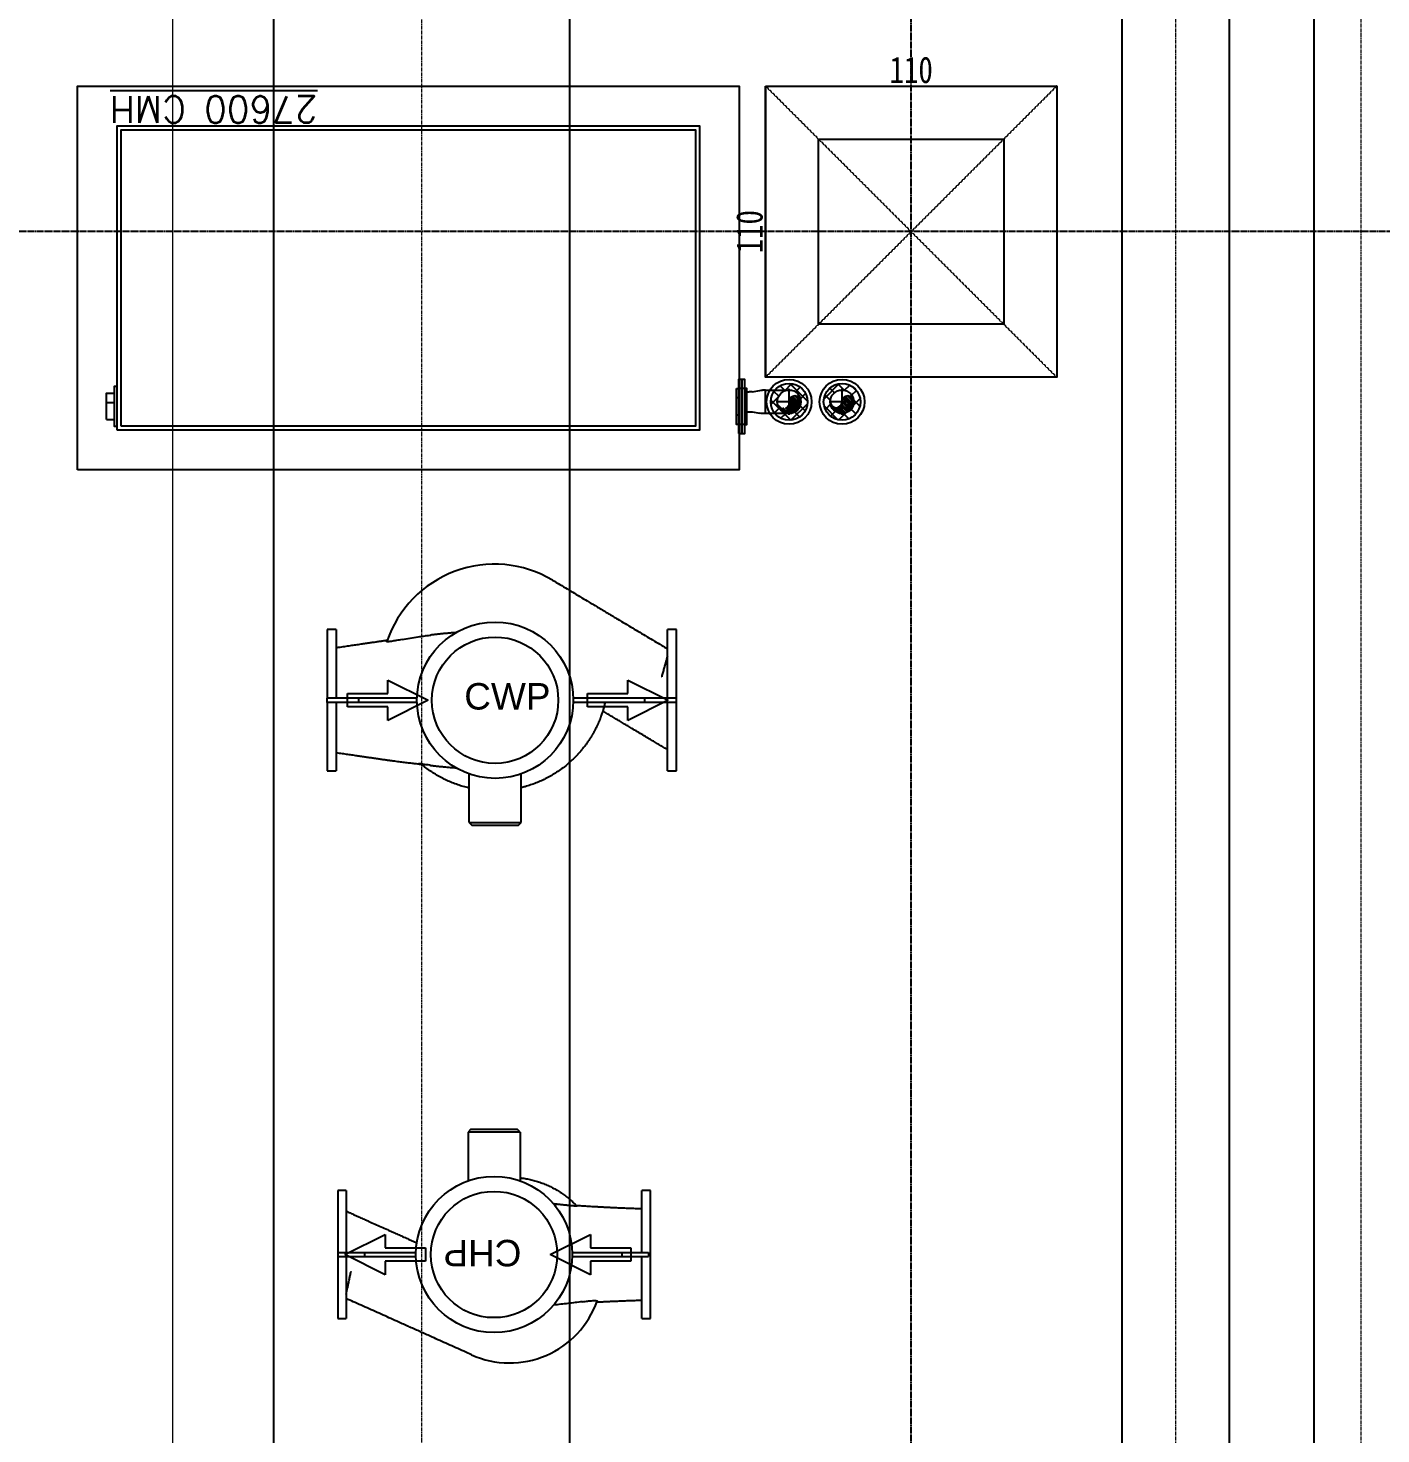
# Model space of a CAD drawing. Header units: millimetres. Extents: x -18489 to 17339, y -1599 to 10961.
# Drawn here: x -15452 to -14941, y 2328 to 2859 of the extents above; entities that cross this region are included whole.
import ezdxf
from ezdxf.enums import TextEntityAlignment as Align

# ---------------------------------------------------------------- set-up
doc = ezdxf.new("R2010")
doc.units = ezdxf.units.MM
for name, pattern in [('188K-SM-07-F10-MECH-CHW PIPE-Y2257103$0$XKA01LR1-HVAC-PIPE-冷卻水-Y2225103 Shawn$0$CENTER', [2, 1.25, -0.25, 0.25, -0.25]), ('X-CUB3-L10$0$COL-CEN-LIN', [3.25, 2.5, -0.25, 0.25, -0.25]), ('X-CUB3-L10$0$HIDDEN', [0.4, 0.3, -0.1])]:
    doc.linetypes.add(name, pattern=pattern)
for name, color, linetype in [('188K-SM-03-F10-MECH-EQ-Y2257103$0$0 Xref', 8, 'Continuous'), ('188K-SM-03-F10-MECH-EQ-Y2257103$0$Micron CUP L10 HVAC EQU$0$M-MECH-EQU', 136, 'Continuous'), ('188K-SM-03-F10-MECH-EQ-Y2257103$0$Micron CUP L10 HVAC EQU$0$M-PHASE1 AREA', 252, 'Continuous'), ('188K-SM-07-F10-MECH-CHW PIPE-Y2257103$0$M-P-EXISTING PIPE', 8, 'Continuous'), ('X-CUB3-L10$0$CCL', 8, 'X-CUB3-L10$0$COL-CEN-LIN'), ('X-CUB3-L10$0$COL', 8, 'Continuous'), ('X-CUB3-L10$0$COL-S', 8, 'Continuous')]:
    doc.layers.add(name, color=color, linetype=linetype)
doc.layers.add('188K-SM-07-F10-MECH-CHW PIPE-Y2257103$0$XKA01LR1-HVAC-PIPE-冷卻水-Y2225103 Shawn$0$M-PIPE-CEN', color=8, linetype='188K-SM-07-F10-MECH-CHW PIPE-Y2257103$0$XKA01LR1-HVAC-PIPE-冷卻水-Y2225103 Shawn$0$CENTER', lineweight=9)
doc.styles.add('188K-SM-03-F10-MECH-EQ-Y2257103$0$Micron CUP L10 HVAC EQU$0$AA-TXT', font='simplex.shx', dxfattribs={"bigfont": 'china.shx'})
doc.styles.add('188K-SM-03-F10-MECH-EQ-Y2257103$0$Micron CUP L10 HVAC EQU$0$Standard', font='arial.ttf')
doc.styles.add('X-CUB3-L10$0$DIM', font='', dxfattribs={"width": 0.8})
doc.styles.get('X-CUB3-L10$0$DIM').set_extended_font_data('MingLiU')
doc.dimstyles.new('X-CUB3-L10$0$JJP_005_defpoint', dxfattribs={"dimtxt": 20, "dimasz": 0.5, "dimexe": 0.5, "dimexo": 0.5, "dimgap": 0.5, "dimtad": 1, "dimdsep": 46, "dimtxsty": 'X-CUB3-L10$0$DIM', "dimblk": 'X-CUB3-L10$0$_None', "dimcen": 10, "dimclrd": 256, "dimclre": 256, "dimclrt": 256, "dimadec": 0, "dimazin": 0, "dimtfac": 1, "dimtix": 1, "dimtmove": 2, "dimatfit": 3, "dimldrblk": 'X-CUB3-L10$0$_None', "dimfxl": 0.5, "dimtolj": 1, "dimtzin": 0, "dimarcsym": 0})

# ---------------------------------------------------------------- blocks, each defined once
blk = doc.blocks.new('188K-SM-03-F10-MECH-EQ-Y2257103$0$Micron CUP L10 HVAC EQU$0$A$C63385323')
for p, q in [((0, -44.5), (0, 44.5)), ((0, 44.3), (11.4, 44.3)), ((51.2, 38.2), (22, 43.4)), ((73.6, 37.2), (61.8, 37.2)), ((73.6, 37.2), (73.6, -37.2)), ((0, -44.3), (11.4, -44.3)), ((51.2, -38.2), (22, -43.4)), ((73.6, -37.2), (61.8, -37.2))]:
    blk.add_line(p, q)
for centre, start, end in [((11.4, -15.7), 79.8591, 90), ((61.8, 97.2), 259.8591, 270), ((11.4, 15.7), 270, 280.1409), ((61.8, -97.2), 90, 100.1409)]:
    blk.add_arc(centre, 60, start, end)
blk = doc.blocks.new('188K-SM-03-F10-MECH-EQ-Y2257103$0$Micron CUP L10 HVAC EQU$0$A$C0c53ceb0')
at = {"layer": '188K-SM-03-F10-MECH-EQ-Y2257103$0$Micron CUP L10 HVAC EQU$0$M-PHASE1 AREA'}
h = blk.add_hatch(dxfattribs=at)
h.set_pattern_fill('ANSI37', color=256, scale=10)
h.set_pattern_definition([(45, (165860.614, -11772.52), (-22.45064, 22.45064), []), (135, (165860.614, -11772.52), (-22.45064, -22.45064), [])])
edge = h.paths.add_edge_path(flags=17)
edge.add_arc((9788.60828, 18007.39594), 44.45, 0, 360)
edge = h.paths.add_edge_path()
edge.add_arc((9788.60828, 18007.39594), 69.45, 0, 360)
h = blk.add_hatch(dxfattribs=at)
h.set_pattern_fill('ANSI37', color=256, scale=10)
h.set_pattern_definition([(45, (165860.614, -11772.52), (-22.45064, 22.45064), []), (135, (165860.614, -11772.52), (-22.45064, -22.45064), [])])
edge = h.paths.add_edge_path(flags=17)
edge.add_arc((9988.60828, 18007.39594), 44.45, 0, 360)
edge = h.paths.add_edge_path()
edge.add_arc((9988.60828, 18007.39594), 69.45, 0, 360)
h = blk.add_hatch(dxfattribs=at)
h.set_pattern_fill('ANSI31', color=256, scale=1.975806, angle=-90, style=0)
h.set_pattern_definition([(135, (22474.571, -19442.7775), (-4.435812, -4.435812), [])])
h.paths.add_polyline_path([(9833.05828, 18007.39594, 1), (9788.60828, 18007.39594, -1), (9744.15828, 18007.39594, 0.4142135624), (9788.60828, 17962.94594, 0.4142135624)])
h = blk.add_hatch(dxfattribs=at)
h.set_pattern_fill('ANSI31', color=256, scale=1.975806, angle=-90, style=0)
h.set_pattern_definition([(135, (22274.571, -19442.7775), (-4.435812, -4.435812), [])])
h.paths.add_polyline_path([(10033.05828, 18007.39594, 1), (9988.60828, 18007.39594, -1), (9944.15828, 18007.39594, 0.4142135624), (9988.60828, 17962.94594, 0.4142135624)])
for p, q in [((9837.21939, 18007.39594), (9739.99717, 18007.39594)), ((9788.60828, 17958.78483), (9788.60828, 18056.00706)), ((10037.21939, 18007.39594), (9939.99717, 18007.39594)), ((9988.60828, 17958.78483), (9988.60828, 18056.00706)), ((7209.75612, 18004.82392), (7238.67382, 18004.82392)), ((8077.79662, 17146.60403), (8042.73931, 17146.60403)), ((8042.73931, 17146.60403), (8042.73931, 16887.86586)), ((8077.79662, 17146.60403), (8077.79662, 16887.86586)), ((8414.23775, 17123.10222), (8414.19589, 17123.09806)), ((9363.73931, 17146.60403), (9328.682, 17146.60403)), ((9328.682, 16887.86586), (9328.682, 17146.60403)), ((9363.73931, 16887.86586), (9363.73931, 17146.60403)), ((8272.3311, 16905.26749), (8272.3311, 16956.07519)), ((8272.3311, 16956.07519), (8424.75417, 16879.86365)), ((9179.05704, 16905.26749), (9179.05704, 16956.07519)), ((9179.05704, 16956.07519), (9331.48012, 16879.86365)), ((8119.90802, 16854.4598), (8119.90802, 16905.26749)), ((8119.90802, 16905.26749), (8272.3311, 16905.26749)), ((9026.63396, 16854.4598), (9026.63396, 16905.26749)), ((9026.63396, 16905.26749), (9179.05704, 16905.26749)), ((8042.73931, 16871.86144), (8042.73931, 16887.86586)), ((8163.40758, 16887.86586), (8042.73931, 16887.86586)), ((8042.73931, 16871.86144), (8042.73931, 16613.12326)), ((8163.40758, 16871.86144), (8042.73931, 16871.86144)), ((8077.79662, 16871.86144), (8077.79662, 16613.12326)), ((8272.3311, 16854.4598), (8119.90802, 16854.4598)), ((8163.40758, 16871.86144), (8163.40758, 16887.86586)), ((8382.62419, 16887.86586), (8163.40758, 16887.86586)), ((8382.62419, 16871.86144), (8163.40758, 16871.86144)), ((8424.75417, 16879.86365), (8272.3311, 16803.65211)), ((8272.3311, 16803.65211), (8272.3311, 16854.4598)), ((9243.07104, 16887.86586), (8973.04674, 16887.86586)), ((9243.07104, 16871.86144), (8973.04674, 16871.86144)), ((9179.05704, 16854.4598), (9026.63396, 16854.4598)), ((9331.48012, 16879.86365), (9179.05704, 16803.65211)), ((9179.05704, 16803.65211), (9179.05704, 16854.4598)), ((9243.07104, 16871.86144), (9243.07104, 16887.86586)), ((9363.73931, 16887.86586), (9243.07104, 16887.86586)), ((9363.73931, 16871.86144), (9243.07104, 16871.86144)), ((9328.682, 16613.12326), (9328.682, 16871.86144)), ((9363.73931, 16871.86144), (9363.73931, 16887.86586)), ((9363.73931, 16613.12326), (9363.73931, 16871.86144)), ((8399.07684, 16638.17781), (8398.80805, 16638.40475)), ((8414.18091, 16636.63073), (8414.23767, 16636.62508)), ((8042.73931, 16613.12326), (8077.79662, 16613.12326)), ((8579.39556, 16418.0376), (8579.39556, 16601.43355)), ((8776.27537, 16418.0376), (8776.27537, 16601.43355)), ((9328.682, 16613.12326), (9363.73931, 16613.12326)), ((8579.39556, 16418.0376), (8776.27537, 16418.0376)), ((8579.39556, 16418.0376), (8590.71615, 16406.71701)), ((8764.95478, 16406.71701), (8776.27537, 16418.0376)), ((8764.95478, 16406.71701), (8590.71615, 16406.71701)), ((8586.74573, 15258.51075), (8575.42781, 15247.19284)), ((8575.42781, 15247.19284), (8575.42781, 15063.84018)), ((8772.26115, 15247.19284), (8575.42781, 15247.19284)), ((8586.74573, 15258.51075), (8760.94323, 15258.51075)), ((8772.26115, 15247.19284), (8760.94323, 15258.51075)), ((8772.26115, 15247.19284), (8772.26115, 15063.84018)), ((8115.09179, 15026.75538), (8083.34448, 15026.75538)), ((8083.34448, 15026.75538), (8083.34448, 14793.47613)), ((8115.09179, 15026.75538), (8115.09179, 14793.47613)), ((9264.34448, 15026.75538), (9232.59717, 15026.75538)), ((9232.59717, 14793.47613), (9232.59717, 15026.75538)), ((9264.34448, 14544.19624), (9264.34448, 15026.75538)), ((8899.10456, 14976.30373), (8910.49818, 14974.8846)), ((8110.43904, 14785.47581), (8262.82614, 14861.66936)), ((8262.82614, 14861.66936), (8262.82614, 14810.87366)), ((8886.33202, 14785.47581), (9038.71912, 14861.66936)), ((9038.71912, 14861.66936), (9038.71912, 14810.87366)), ((8083.34448, 14793.47613), (8083.34448, 14777.47548)), ((8083.34448, 14793.47613), (8184.93588, 14793.47613)), ((8083.34448, 14777.47548), (8083.34448, 14544.19624)), ((8083.34448, 14777.47548), (8184.93588, 14777.47548)), ((8262.82614, 14709.28226), (8110.43904, 14785.47581)), ((8115.09179, 14777.47548), (8115.09179, 14544.19624)), ((8184.93588, 14793.47613), (8184.93588, 14777.47548)), ((8184.93588, 14793.47613), (8378.70289, 14793.47613)), ((8184.93588, 14777.47548), (8378.70289, 14777.47548)), ((8262.82614, 14810.87366), (8415.21324, 14810.87366)), ((8415.21324, 14810.87366), (8415.21324, 14760.07796)), ((9038.71912, 14709.28226), (8886.33202, 14785.47581)), ((8968.98607, 14793.47613), (9156.40362, 14793.47613)), ((8968.98607, 14777.47548), (9156.40362, 14777.47548)), ((9038.71912, 14810.87366), (9191.10621, 14810.87366)), ((9156.40362, 14793.47613), (9156.40362, 14777.47548)), ((9156.40362, 14793.47613), (9257.99502, 14793.47613)), ((9156.40362, 14777.47548), (9257.99502, 14777.47548)), ((9191.10621, 14810.87366), (9191.10621, 14760.07796)), ((9232.59717, 14544.19624), (9232.59717, 14777.47548)), ((9257.99502, 14793.47613), (9257.99502, 14777.47548)), ((8415.21324, 14760.07796), (8262.82614, 14760.07796)), ((8262.82614, 14760.07796), (8262.82614, 14709.28226)), ((9191.10621, 14760.07796), (9038.71912, 14760.07796)), ((9038.71912, 14760.07796), (9038.71912, 14709.28226)), ((8907.35285, 14595.63647), (8898.92516, 14594.57918)), ((8083.34448, 14544.19624), (8115.09179, 14544.19624)), ((9232.59717, 14544.19624), (9264.34448, 14544.19624))]:
    blk.add_line(p, q, dxfattribs=at)
for points in [[(7100, 17750), (7100, 19200), (9600, 19200), (9600, 17750)], [(7250, 17900), (7250, 19050), (9450, 19050), (9450, 17900)], [(7265, 17915), (7265, 19035), (9435, 19035), (9435, 17915)], [(9596.91595, 17922.57479), (9609.42608, 17922.57479), (9609.42608, 18092.2171), (9596.91595, 18092.2171)], [(9609.42608, 17922.57479), (9621.93621, 17922.57479), (9621.93621, 18092.2171), (9609.42608, 18092.2171)], [(9590.24388, 18058.28238), (9596.91595, 18058.28238), (9596.91595, 17956.5095), (9590.24388, 17956.5095)], [(9590.24388, 18023.4905), (9596.91595, 18023.4905), (9596.91595, 17921.71762), (9590.24388, 17921.71762)], [(9596.91595, 17887.7829), (9609.42608, 17887.7829), (9609.42608, 18057.42521), (9596.91595, 18057.42521)], [(9609.42608, 17887.7829), (9621.93621, 17887.7829), (9621.93621, 18057.42521), (9609.42608, 18057.42521)], [(9621.93621, 17956.5095), (9628.60828, 17956.5095), (9628.60828, 18058.28238), (9621.93621, 18058.28238)], [(9621.93621, 17921.71762), (9628.60828, 17921.71762), (9628.60828, 18023.4905), (9621.93621, 18023.4905)]]:
    blk.add_lwpolyline(points, close=True, dxfattribs=at)
for points in [[(7250, 18065), (7238.67382, 18065), (7238.67382, 17915), (7250, 17915)], [(7209.75612, 17940.38419), (7209.75612, 18039.61581), (7238.67382, 18039.61581)], [(7209.75612, 17940.38419), (7238.67382, 17940.38419)]]:
    blk.add_lwpolyline(points, dxfattribs=at)
blk.add_lwpolyline([(9788.60828, 17962.94594), (9699.70828, 17962.94594), (9699.70828, 18051.84594), (9788.60828, 18051.84594, -1)], format="xyb", close=True, dxfattribs=at)
for centre, radius in [((9788.60828, 18007.39594), 84.82115), ((9788.60828, 18007.39594), 69.45), ((9988.60828, 18007.39594), 84.82115), ((9988.60828, 18007.39594), 69.45), ((9788.60828, 18007.39594), 44.45), ((9988.60828, 18007.39594), 44.45), ((8677.83546, 16879.86365), 295.31971), ((8677.83546, 16879.86365), 238.71677), ((8673.84448, 14785.47581), 295.25), ((8673.84448, 14785.47581), 238.66042)]:
    blk.add_circle(centre, radius, dxfattribs=at)
for centre, radius, start, end in [((9810.83328, 18007.39594), 22.225, 0, 180), ((9966.38328, 18007.39594), 22.225, 180, 0), ((10010.83328, 18007.39594), 22.225, 0, 180), ((8675.29508, 16965.60163), 428.37236, 59.14615018, 161.52684522), ((8732.6405, 14726.67979), 350.87129, 245.85773552, 340.50062034)]:
    blk.add_arc(centre, radius, start, end, dxfattribs=at)
for points, knots in [([(8894.98582, 17333.34999), (8904.19024, 17327.85132), (8922.60933, 17316.84786), (8950.22629, 17300.34965), (8977.83791, 17283.85463), (9005.44501, 17267.3623), (9035.90437, 17249.16606), (9069.20308, 17229.2736), (9105.33603, 17207.68799), (9138.64441, 17187.78976), (9169.13404, 17169.57543), (9196.79532, 17153.05074), (9224.45923, 17136.52448), (9252.12659, 17119.99616), (9279.79885, 17103.46492), (9305.31813, 17088.21984), (9321.61739, 17078.48276), (9328.682, 17074.2624)], [0, 0, 0, 0, 0.063291521, 0.126653513, 0.1901291803, 0.253736821, 0.3174741179, 0.4011026533, 0.4848488716, 0.5686211436, 0.6326903251, 0.6966793977, 0.7605572643, 0.8243050102, 0.8879201623, 0.9514210159, 1, 1, 1, 1]), ([(8270.43219, 17105.57796), (8270.33052, 17105.56391), (8264.7863, 17104.79767), (8254.65134, 17103.3627), (8239.72573, 17101.23884), (8225.03065, 17099.1239), (8209.38173, 17096.85624), (8192.60205, 17094.41204), (8174.62864, 17091.7872), (8155.40814, 17088.98075), (8135.02738, 17086.01363), (8113.48777, 17082.89979), (8094.28214, 17080.14307), (8082.25675, 17078.44899), (8077.79662, 17077.82068)], [0, 0, 0, 0, 0.0015821443, 0.0862705711, 0.1577779778, 0.2339638878, 0.3151157793, 0.4015121665, 0.495338753, 0.5951008017, 0.7009237907, 0.812805809, 0.9305710775, 1, 1, 1, 1]), ([(8326.17283, 17109.36787), (8322.62218, 17108.69567), (8319.12194, 17108.02927), (8312.219, 17106.72139), (8308.81625, 17106.07982), (8304.62768, 17105.30528), (8303.79324, 17105.15177), (8302.13111, 17104.84789), (8301.30129, 17104.69716), (8298.84022, 17104.25354), (8297.2394, 17103.96959), (8292.55873, 17103.15698), (8289.59921, 17102.6672), (8286.12656, 17102.13709), (8285.44137, 17102.0349), (8284.10797, 17101.8412), (8283.45958, 17101.74964), (8281.56936, 17101.49099), (8280.38234, 17101.33989), (8278.15781, 17101.08147), (8277.12028, 17100.97415), (8275.68208, 17100.84724), (8275.22241, 17100.81062), (8274.34405, 17100.74903), (8273.92388, 17100.72401), (8271.95232, 17100.62977), (8270.78336, 17100.6518), (8269.82883, 17100.78765), (8269.66352, 17100.82027), (8269.38509, 17100.89626), (8269.27178, 17100.93975), (8269.01396, 17101.08514), (8268.95096, 17101.2016), (8268.9958, 17101.33582)], [0, 0, 0, 0, 0.125, 0.125, 0.25, 0.25, 0.28125, 0.28125, 0.3125, 0.3125, 0.375, 0.375, 0.5, 0.5, 0.53125, 0.53125, 0.5625, 0.5625, 0.625, 0.625, 0.6875, 0.6875, 0.71875, 0.71875, 0.75, 0.75, 0.875, 0.875, 0.90625, 0.90625, 0.9375, 0.9375, 1, 1, 1, 1]), ([(8268.9958, 17101.33582), (8269.21489, 17101.9882), (8269.65316, 17103.29317), (8270.10059, 17104.60011), (8270.38815, 17105.43495), (8270.41881, 17105.52342), (8270.43377, 17105.56659)], [0, 0, 0, 0, 0.2527614268, 0.5056118577, 0.7587532515, 1, 1, 1, 1]), ([(8326.17283, 17109.36787), (8336.29438, 17111.21096), (8356.5426, 17114.89809), (8385.89928, 17119.43562), (8405.15471, 17121.90374), (8414.2005, 17123.06321)], [0, 0, 0, 0, 0.34638468491, 0.69294534413, 1, 1, 1, 1]), ([(8394.12653, 17119.93557), (8398.55989, 17120.66181), (8411.14293, 17122.7231), (8424.90777, 17124.68486), (8434.24861, 17125.81005), (8435.34437, 17125.94204)], [0, 0, 0, 0, 0.3244050141, 0.9207469901, 1, 1, 1, 1]), ([(8529.63669, 17135.18978), (8527.11335, 17135.00733), (8518.73537, 17134.40154), (8504.88707, 17133.26523), (8488.37992, 17131.8046), (8472.76887, 17130.28095), (8457.37781, 17128.62788), (8444.96389, 17127.19864), (8437.52564, 17126.2317), (8435.32285, 17125.94534)], [0, 0, 0, 0, 0.0800094591, 0.2656467244, 0.4393787178, 0.6041342539, 0.7618965277, 0.9294873122, 1, 1, 1, 1]), ([(9328.682, 17046.91743), (9328.19575, 17045.15534), (9327.23879, 17041.68746), (9325.64723, 17035.91996), (9324.08374, 17030.25412), (9322.54557, 17024.68008), (9320.89368, 17018.6939), (9319.16578, 17012.4323), (9317.37243, 17005.93352), (9315.5894, 16999.47214), (9313.63549, 16992.39149), (9311.50878, 16984.6847), (9309.33939, 16976.82319), (9307.86965, 16971.49711), (9307.12696, 16968.80572), (9307.11906, 16968.77711)], [0, 0, 0, 0, 0.0895454416, 0.1762297963, 0.2634246387, 0.3338043007, 0.404448169, 0.4992930204, 0.5709364733, 0.642848536, 0.7308935794, 0.8194302465, 0.9087188383, 0.9990297283, 1, 1, 1, 1]), ([(9093.28509, 16871.86144), (9092.76347, 16869.58578), (9091.73515, 16865.09957), (9090.06803, 16858.45485), (9088.31043, 16851.86029), (9086.47046, 16845.38227), (9084.52895, 16838.93185), (9082.48219, 16832.49548), (9080.25978, 16825.87597), (9078.23886, 16820.17165), (9076.47142, 16815.38206), (9075.00111, 16811.51107), (9073.43585, 16807.5093), (9071.77143, 16803.37887), (9070.00353, 16799.12209), (9068.30837, 16795.16331), (9066.52759, 16791.11356), (9064.55899, 16786.75469), (9062.08773, 16781.46172), (9059.15365, 16775.41064), (9056.25383, 16769.67654), (9053.60021, 16764.61483), (9051.42317, 16760.5723), (9049.37875, 16756.86793), (9047.4764, 16753.49674), (9045.7248, 16750.45425), (9044.13178, 16747.73628), (9042.43917, 16744.89378), (9040.52495, 16741.73617), (9038.33747, 16738.20532), (9036.10546, 16734.68095), (9033.91113, 16731.28845), (9031.75778, 16728.02608), (9029.64858, 16724.89213), (9026.24507, 16719.92843), (9021.52681, 16713.28687), (9015.37413, 16705.05815), (9009.8347, 16698.00171), (9004.90807, 16691.97221), (9001.70462, 16688.17424), (8999.60281, 16685.72998), (8998.60858, 16684.58201), (8997.60454, 16683.43099), (8996.5906, 16682.27699), (8995.56673, 16681.12009), (8994.53286, 16679.96038), (8993.33887, 16678.63083), (8991.6015, 16676.7134), (8989.70883, 16674.65472), (8987.42617, 16672.20732), (8985.16319, 16669.8153), (8982.64154, 16667.19732), (8977.47199, 16661.91744), (8969.86765, 16654.47692), (8959.48087, 16644.97352), (8946.52062, 16633.84686), (8930.28812, 16621.1074), (8911.05604, 16607.69477), (8891.75415, 16595.7243), (8872.50543, 16585.11196), (8852.73724, 16575.5035), (8832.50502, 16566.91005), (8811.84905, 16559.40689), (8793.09743, 16553.51634), (8781.12766, 16550.60673), (8776.27537, 16549.42724)], [0, 0, 0, 0, 0.0144949441, 0.0285752364, 0.0425964537, 0.0570678172, 0.0707519632, 0.0849877164, 0.0997852604, 0.1151536621, 0.1236844791, 0.1325764785, 0.1418306789, 0.1514479837, 0.161429198, 0.1717750414, 0.1794954602, 0.1903064531, 0.2030632459, 0.2177660426, 0.2344149695, 0.2452522345, 0.2552958222, 0.2645457593, 0.2730020806, 0.2806648324, 0.2875340777, 0.2936099046, 0.302276285, 0.3116078191, 0.3206329488, 0.3293522489, 0.3377663569, 0.3458759821, 0.353681917, 0.3764211651, 0.397898243, 0.4187590827, 0.4327997409, 0.446571689, 0.4497017699, 0.4528485602, 0.4560122749, 0.4591931257, 0.4623913208, 0.465607065, 0.46884056, 0.4734863727, 0.4816713449, 0.4862026008, 0.4942645007, 0.5021149878, 0.5087698733, 0.5401413373, 0.568151865, 0.5961623808, 0.6461765824, 0.696190784, 0.7416593675, 0.7871279509, 0.8325965344, 0.8780651178, 0.9235337013, 0.9690021865, 1, 1, 1, 1]), ([(9328.682, 16693.20471), (9325.60042, 16695.04563), (9317.25894, 16700.02878), (9303.68028, 16708.1406), (9287.95454, 16717.53506), (9272.23787, 16726.92411), (9254.89256, 16737.28609), (9235.94093, 16748.60769), (9215.39105, 16760.88407), (9196.44508, 16772.20228), (9179.09347, 16782.56803), (9163.35241, 16791.97165), (9147.60713, 16801.37779), (9131.8559, 16810.78748), (9116.09675, 16820.20191), (9100.32798, 16829.62208), (9089.80151, 16835.91053), (9084.54732, 16839.04935)], [0, 0, 0, 0, 0.0371861436, 0.1006583755, 0.1644793996, 0.2287037614, 0.2933227355, 0.378437029, 0.4639068903, 0.5494553381, 0.6147986023, 0.6798996962, 0.7446636179, 0.8090315268, 0.8729942136, 0.9366062014, 1, 1, 1, 1]), ([(8077.79662, 16681.90712), (8081.41251, 16681.39824), (8092.22861, 16679.87605), (8109.90255, 16677.34279), (8130.47335, 16674.37403), (8149.90151, 16671.54917), (8168.19232, 16668.8803), (8185.37137, 16666.37086), (8201.58592, 16664.00565), (8217.75482, 16661.65577), (8233.80938, 16659.33728), (8249.69466, 16657.06543), (8264.48405, 16654.976), (8278.25212, 16653.0587), (8291.06764, 16651.30292), (8302.99203, 16649.6981), (8314.07871, 16648.23415), (8324.40608, 16646.89729), (8334.26078, 16645.64745), (8343.95966, 16644.44356), (8353.7807, 16643.25318), (8365.75848, 16641.8369), (8380.04655, 16640.21596), (8391.8338, 16638.91829), (8398.24783, 16638.26312), (8399.07691, 16638.17844)], [0, 0, 0, 0, 0.03378364742, 0.10105573483, 0.16518864519, 0.22607432746, 0.28269288047, 0.33620468167, 0.38669888624, 0.43429458072, 0.48736752889, 0.5367727678, 0.58275635412, 0.62555319955, 0.66537951605, 0.70242837116, 0.73686754372, 0.76883903995, 0.79876975359, 0.82876884067, 0.85925681083, 0.89029396371, 0.94035257567, 0.99228998801, 1, 1, 1, 1]), ([(8432.18855, 16634.19685), (8432.07186, 16634.21101), (8422.82657, 16635.33319), (8408.32637, 16637.48035), (8394.04236, 16639.86871), (8388.77243, 16640.74987)], [0, 0, 0, 0, 0.0080016544, 0.634012907, 1, 1, 1, 1]), ([(8579.39556, 16548.21692), (8577.42803, 16548.63507), (8568.29642, 16550.57579), (8552.25725, 16555.13926), (8531.35652, 16561.92117), (8510.85336, 16569.84985), (8490.77743, 16578.79651), (8471.18923, 16588.76792), (8452.13382, 16599.72452), (8433.67952, 16611.66055), (8415.80854, 16624.4657), (8404.47953, 16633.75447), (8398.81502, 16638.39886)], [0, 0, 0, 0, 0.0296116198, 0.137432551, 0.2452534821, 0.3530744132, 0.4608953443, 0.5687162755, 0.6765372066, 0.7843581377, 0.8921790689, 1, 1, 1, 1]), ([(8398.8189, 16638.40345), (8398.86604, 16638.40267), (8398.96056, 16638.4011), (8399.73328, 16638.32078), (8400.74209, 16638.20917), (8401.8723, 16638.08064), (8403.26591, 16637.91945), (8404.92472, 16637.72541), (8406.85467, 16637.49807), (8409.03036, 16637.24071), (8411.49227, 16636.94989), (8413.19591, 16636.7476), (8414.17035, 16636.63364), (8414.1811, 16636.63238)], [0, 0, 0, 0, 0.1215718003, 0.243762854, 0.3268614174, 0.4120864974, 0.50011792, 0.593146268, 0.6889561652, 0.7881426187, 0.8912556303, 0.9988004406, 1, 1, 1, 1]), ([(8432.1643, 16634.17239), (8436.56944, 16633.6101), (8445.82478, 16632.4287), (8460.15803, 16630.7883), (8475.35254, 16629.18478), (8491.20146, 16627.66124), (8507.87307, 16626.21305), (8520.73042, 16625.16961), (8528.06986, 16624.64536), (8529.5272, 16624.54127)], [0, 0, 0, 0, 0.1364860463, 0.2867618231, 0.4426511021, 0.6049350797, 0.7746157267, 0.9552470438, 1, 1, 1, 1]), ([(8772.26115, 15075.20347), (8776.92463, 15074.65971), (8787.94724, 15073.37448), (8805.15546, 15070.13214), (8823.84103, 15065.67878), (8842.2492, 15060.17415), (8860.3302, 15053.68025), (8878.02845, 15046.20435), (8895.29125, 15037.77202), (8912.06713, 15028.408), (8928.30454, 15018.13928), (8943.95982, 15007.0013), (8958.96751, 14995.00976), (8973.35196, 14982.26653), (8982.32495, 14973.13127), (8986.81144, 14968.56364)], [0, 0, 0, 0, 0.05759307665, 0.13612698693, 0.21466089721, 0.29319480748, 0.37172871776, 0.45026262804, 0.52879653832, 0.6073304486, 0.68586435888, 0.76439826916, 0.84293217944, 0.92146608972, 1, 1, 1, 1]), ([(8115.09179, 14949.13889), (8119.96252, 14946.9558), (8130.78068, 14942.10702), (8147.51969, 14934.60448), (8165.30612, 14926.63247), (8183.08425, 14918.66419), (8202.70349, 14909.8707), (8224.14171, 14900.26194), (8247.39064, 14889.8416), (8268.8245, 14880.23479), (8288.45297, 14871.43717), (8306.2597, 14863.45607), (8324.07092, 14855.47295), (8341.88734, 14847.4875), (8359.71455, 14839.49722), (8373.09394, 14833.50048), (8380.5316, 14830.16687), (8382.01033, 14829.50409)], [0, 0, 0, 0, 0.0538379847, 0.1195773648, 0.1856360083, 0.2520640939, 0.3188538858, 0.4067700114, 0.4950124567, 0.5833270446, 0.6507977131, 0.7180461514, 0.7849853342, 0.8515615248, 0.9177665455, 0.9836505566, 1, 1, 1, 1]), ([(8986.80649, 14968.55893), (8986.81217, 14968.55202), (8986.82351, 14968.53823), (8986.82774, 14968.51856), (8986.82255, 14968.49969), (8986.80702, 14968.4817), (8986.78139, 14968.46458), (8986.74557, 14968.44835), (8986.69958, 14968.43302), (8986.6434, 14968.4186), (8986.57703, 14968.40511), (8986.50044, 14968.39254), (8986.41363, 14968.38092), (8986.3166, 14968.37026), (8986.20933, 14968.36057), (8986.09181, 14968.35185), (8985.96403, 14968.34413), (8985.82599, 14968.33742), (8985.67767, 14968.33171), (8985.51907, 14968.32703), (8985.35018, 14968.3234), (8985.17099, 14968.32081), (8984.98148, 14968.31928), (8984.78167, 14968.31883), (8984.57152, 14968.31946), (8984.00848, 14968.32386), (8982.96708, 14968.34621), (8981.23035, 14968.4143), (8979.18637, 14968.52144), (8976.26758, 14968.70469), (8972.21176, 14969.00434), (8966.76594, 14969.46553), (8960.549, 14970.04281), (8954.09447, 14970.68142), (8947.5464, 14971.35493), (8941.01188, 14972.04373), (8934.01395, 14972.79317), (8928.32793, 14973.4073), (8924.11881, 14973.86254), (8921.52145, 14974.14348), (8918.86893, 14974.43023), (8916.16094, 14974.72265), (8913.39719, 14975.02059), (8910.57732, 14975.3239), (8907.70092, 14975.63245), (8904.76756, 14975.94607), (8901.77673, 14976.26477), (8899.7635, 14976.47816), (8898.74732, 14976.58587)], [0, 0, 0, 0, 0.0052505163, 0.010487788, 0.0157134864, 0.020929297, 0.0261369184, 0.0313380603, 0.036534442, 0.0417277905, 0.0469198384, 0.0521123226, 0.057306982, 0.062505556, 0.0677097822, 0.0729213951, 0.0781421239, 0.0833736907, 0.0886178092, 0.0938761823, 0.0991505013, 0.1044424437, 0.1097536718, 0.1150858316, 0.1204405512, 0.1258194395, 0.1563039502, 0.1872284728, 0.2188620709, 0.2514549375, 0.3088892926, 0.3691648018, 0.4331061102, 0.5013994173, 0.5589296518, 0.6195083671, 0.6833638734, 0.7507105764, 0.7735548203, 0.79684088, 0.8205764295, 0.8447692968, 0.8694275108, 0.8945593491, 0.9201733878, 0.9462785509, 0.9728841625, 1, 1, 1, 1]), ([(8985.57448, 14969.85678), (8985.58182, 14969.84946), (8985.59903, 14969.8323), (8986.37293, 14969.02247), (8986.81682, 14968.55798)], [0, 0, 0, 0, 0.4264339231, 1, 1, 1, 1]), ([(9232.59717, 14957.84303), (9226.35045, 14958.03833), (9212.29272, 14958.47782), (9190.87016, 14959.22959), (9168.78144, 14960.06188), (9148.15064, 14960.90114), (9128.95375, 14961.73615), (9111.1406, 14962.5604), (9094.53303, 14963.37393), (9078.97666, 14964.17722), (9064.42062, 14964.9667), (9050.81263, 14965.7393), (9038.19597, 14966.48624), (9026.50988, 14967.20539), (9015.69961, 14967.89355), (9005.71722, 14968.55208), (8995.76875, 14969.21833), (8989.14487, 14969.69962), (8985.58178, 14969.95852)], [0, 0, 0, 0, 0.0758246057, 0.1706369546, 0.2600608281, 0.3439917024, 0.4211254952, 0.4931587506, 0.5603056458, 0.6228166432, 0.6820998548, 0.7371128241, 0.7881232106, 0.8353779072, 0.8790985199, 0.9194792587, 0.9566866186, 1, 1, 1, 1]), ([(8115.09179, 14635.23507), (8115.31819, 14636.29373), (8115.85303, 14638.79468), (8116.83908, 14643.40552), (8118.02503, 14648.9511), (8119.33389, 14655.07145), (8120.74429, 14661.66658), (8122.24107, 14668.66563), (8123.82033, 14676.05036), (8125.48453, 14683.8323), (8127.14601, 14691.6015), (8128.77761, 14699.23099), (8130.36574, 14706.65721), (8131.98418, 14714.22517), (8133.08117, 14719.35478), (8133.63589, 14721.94869), (8133.64284, 14721.98118)], [0, 0, 0, 0, 0.0578461322, 0.1366548862, 0.2159958022, 0.2969962995, 0.3785622963, 0.4589698671, 0.5399187722, 0.6225582006, 0.7057750576, 0.7783127614, 0.8512349751, 0.9247460265, 0.9990574218, 1, 1, 1, 1]), ([(8589.13284, 14406.49825), (8579.15393, 14410.97087), (8559.18542, 14419.9209), (8529.24482, 14433.3405), (8499.30978, 14446.75759), (8469.37945, 14460.17258), (8436.35701, 14474.97348), (8400.25588, 14491.15426), (8361.08144, 14508.71253), (8324.96941, 14524.8982), (8291.91372, 14539.71399), (8261.9244, 14553.15542), (8231.93234, 14566.59808), (8201.93663, 14580.04237), (8171.93603, 14593.48885), (8142.98759, 14606.46375), (8124.034, 14614.95889), (8115.09179, 14618.96685)], [0, 0, 0, 0, 0.062794566, 0.1256563142, 0.1886264389, 0.2517223947, 0.3149419819, 0.397885001, 0.4809402506, 0.5640203476, 0.6275617598, 0.6910267754, 0.7543857447, 0.8176206392, 0.8807291112, 0.9437286125, 1, 1, 1, 1]), ([(9007.89318, 14607.17528), (9011.40891, 14607.64052), (9014.88233, 14608.08908), (9021.74496, 14608.93608), (9025.13425, 14609.33464), (9029.313, 14609.78646), (9030.1422, 14609.87408), (9031.77831, 14610.04258), (9032.58664, 14610.12361), (9034.98237, 14610.35669), (9036.54055, 14610.49871), (9041.09503, 14610.88117), (9043.97276, 14611.07826), (9047.34256, 14611.23767), (9048.005, 14611.26515), (9049.28743, 14611.31043), (9049.90989, 14611.32837), (9051.72119, 14611.36825), (9052.85411, 14611.37626), (9054.96877, 14611.35612), (9055.95054, 14611.32795), (9057.30499, 14611.25922), (9057.73674, 14611.2319), (9058.55944, 14611.16851), (9058.95025, 14611.13241), (9060.77328, 14610.93358), (9061.8414, 14610.71466), (9062.69714, 14610.38698), (9062.84407, 14610.31871), (9063.08869, 14610.17715), (9063.1863, 14610.10379), (9063.40214, 14609.87894), (9063.44496, 14609.72208), (9063.38761, 14609.56012)], [0, 0, 0, 0, 0.125, 0.125, 0.25, 0.25, 0.28125, 0.28125, 0.3125, 0.3125, 0.375, 0.375, 0.5, 0.5, 0.53125, 0.53125, 0.5625, 0.5625, 0.625, 0.625, 0.6875, 0.6875, 0.71875, 0.71875, 0.75, 0.75, 0.875, 0.875, 0.90625, 0.90625, 0.9375, 0.9375, 1, 1, 1, 1]), ([(9063.38761, 14609.56012), (9063.16934, 14608.94736), (9062.73267, 14607.72144), (9062.31159, 14606.56393), (9062.07306, 14605.91184), (9062.07152, 14605.90778), (9062.07089, 14605.90613)], [0, 0, 0, 0, 0.2705698027, 0.5413148055, 0.8126154119, 1, 1, 1, 1]), ([(9062.07438, 14605.84389), (9064.69209, 14605.99086), (9072.34052, 14606.42027), (9085.40541, 14607.11028), (9101.67606, 14607.93374), (9119.16751, 14608.7689), (9137.36457, 14609.58754), (9156.24101, 14610.38504), (9175.74982, 14611.15819), (9196.39311, 14611.91869), (9215.46913, 14612.57745), (9227.66144, 14612.95523), (9232.59717, 14613.10816)], [0, 0, 0, 0, 0.04607303285, 0.13461632696, 0.2299214296, 0.33239021136, 0.44238771369, 0.55008137276, 0.66447619721, 0.785572927, 0.9131949656, 1, 1, 1, 1]), ([(9007.89318, 14607.17528), (8989.52837, 14604.8424), (8953.18532, 14600.22575), (8916.76025, 14596.30867), (8898.74143, 14594.37097)], [0, 0, 0, 0, 0.5053182097, 1, 1, 1, 1])]:
    blk.add_open_spline(points, degree=3, knots=knots, dxfattribs=at)
at = {"layer": '188K-SM-03-F10-MECH-EQ-Y2257103$0$Micron CUP L10 HVAC EQU$0$M-PHASE1 AREA', "xscale": -1}
blk.add_blockref('188K-SM-03-F10-MECH-EQ-Y2257103$0$Micron CUP L10 HVAC EQU$0$A$C63385323', (9699.70828, 18007.39594), dxfattribs=at)
at = {"layer": '188K-SM-03-F10-MECH-EQ-Y2257103$0$Micron CUP L10 HVAC EQU$0$M-PHASE1 AREA', "style": '188K-SM-03-F10-MECH-EQ-Y2257103$0$Micron CUP L10 HVAC EQU$0$AA-TXT'}
blk.add_text('%%U27600 CMH', height=100, rotation=180, dxfattribs=at).set_placement((7615, 19112.13433), align=Align.MIDDLE_CENTER)
at = {"layer": '188K-SM-03-F10-MECH-EQ-Y2257103$0$Micron CUP L10 HVAC EQU$0$M-PHASE1 AREA', "style": '188K-SM-03-F10-MECH-EQ-Y2257103$0$Micron CUP L10 HVAC EQU$0$Standard'}
blk.add_text('CWP', height=100, dxfattribs=at).set_placement((8561.25081, 16844.66112))
blk.add_text('CHP', height=100, rotation=180, dxfattribs=at).set_placement((8777.3951, 14840.84164))
blk = doc.blocks.new('188K-SM-03-F10-MECH-EQ-Y2257103$0$Micron CUP L10 HVAC EQU')
at = {"layer": '188K-SM-03-F10-MECH-EQ-Y2257103$0$Micron CUP L10 HVAC EQU$0$M-MECH-EQU'}
blk.add_blockref('188K-SM-03-F10-MECH-EQ-Y2257103$0$Micron CUP L10 HVAC EQU$0$A$C0c53ceb0', (-206166.7, 2082.2), dxfattribs=at)
blk = doc.blocks.new('188K-SM-03-F10-MECH-EQ-Y2257103')
at = {"layer": '188K-SM-03-F10-MECH-EQ-Y2257103$0$0 Xref', "xscale": 0.1, "yscale": 0.1, "zscale": 0.1}
blk.add_blockref('188K-SM-03-F10-MECH-EQ-Y2257103$0$Micron CUP L10 HVAC EQU', (4473.52, 709.2), dxfattribs=at)
blk = doc.blocks.new('*D570')
at = {"layer": 'DefPoints', "lineweight": -2, "transparency": 16777216}
blk.add_line((0, 0), (110, 0), dxfattribs=at)
at = {"layer": 'DefPoints', "color": 0, "transparency": 16777216}
for p in [(0, 0), (110, 0), (110, 0)]:
    blk.add_point(p, dxfattribs=at)
at = {"layer": 'DefPoints', "transparency": 16777216, "insert": (55, 6.07), "char_height": 10, "attachment_point": 5, "style": 'X-CUB3-L10$0$DIM'}
blk.add_mtext('\\A1;110', dxfattribs=at)
blk = doc.blocks.new('X-CUB3-L10$0$_None')
blk = doc.blocks.new('*D571')
at = {"layer": 'DefPoints', "lineweight": -2, "transparency": 16777216}
blk.add_line((0, 0), (0, -110), dxfattribs=at)
at = {"layer": 'DefPoints', "color": 0, "transparency": 16777216}
for p in [(0, 0), (0, -110), (0, -110)]:
    blk.add_point(p, dxfattribs=at)
at = {"layer": 'DefPoints', "transparency": 16777216, "insert": (-6.07, -55), "char_height": 10, "attachment_point": 5, "rotation": 90, "style": 'X-CUB3-L10$0$DIM'}
blk.add_mtext('\\A1;110', dxfattribs=at)
blk = doc.blocks.new('188K-SM-07-F10-MECH-CHW PIPE-Y2257103')
at = {"layer": '188K-SM-07-F10-MECH-CHW PIPE-Y2257103$0$M-P-EXISTING PIPE'}
for p, q in [((-15038.45, 1889.77), (-15038.45, 3254.38)), ((-14997.85, 1889.77), (-14997.85, 3254.38)), ((-14965.95, 1889.77), (-14965.95, 3254.38)), ((-15359.05, 3232.38), (-15359.05, -589.74)), ((-15247.25, 3232.38), (-15247.25, -589.74))]:
    blk.add_line(p, q, dxfattribs=at)
at = {"layer": '188K-SM-07-F10-MECH-CHW PIPE-Y2257103$0$M-P-EXISTING PIPE', "linetype": 'Continuous', "lineweight": 0}
blk.add_line((-15397.1, -589.74), (-15397.1, 3232.38), dxfattribs=at)
at = {"layer": '188K-SM-07-F10-MECH-CHW PIPE-Y2257103$0$XKA01LR1-HVAC-PIPE-冷卻水-Y2225103 Shawn$0$M-PIPE-CEN', "linetype": '188K-SM-07-F10-MECH-CHW PIPE-Y2257103$0$XKA01LR1-HVAC-PIPE-冷卻水-Y2225103 Shawn$0$CENTER'}
for p, q in [((-15018.15, 1889.77), (-15018.15, 3254.38)), ((-14948.15, 1889.77), (-14948.15, 3254.38)), ((-15303.15, 3232.38), (-15303.15, -589.74))]:
    blk.add_line(p, q, dxfattribs=at)
blk = doc.blocks.new('*U569')
at = {"layer": 'DefPoints', "linetype": 'X-CUB3-L10$0$HIDDEN', "ltscale": 0.1}
for p, q in [((110, 0), (0, -110)), ((0, 0), (110, -110))]:
    blk.add_line(p, q, dxfattribs=at)
at = {"layer": 'X-CUB3-L10$0$COL', "ltscale": 0.1}
blk.add_lwpolyline([(0, 0), (110, 0), (110, -110), (0, -110)], close=True, dxfattribs=at)
at = {"layer": 'DefPoints'}
dim = blk.add_linear_dim(base=(110, 0), p1=(0, 0), p2=(110, 0), dimstyle='X-CUB3-L10$0$JJP_005_defpoint', override={"dimtxt": 10}, dxfattribs=at)
dim.commit()
dim.dimension.update_dxf_attribs({"geometry": '*D570', "text_midpoint": (55, 6.067)})
dim = blk.add_linear_dim(base=(0, -110), p1=(0, 0), p2=(0, -110), angle=90, dimstyle='X-CUB3-L10$0$JJP_005_defpoint', override={"dimtxt": 10}, dxfattribs=at)
dim.commit()
dim.dimension.update_dxf_attribs({"geometry": '*D571', "text_midpoint": (-6.067, -55)})
blk = doc.blocks.new('X-CUB3-L10$0$CUB3-10')
at = {"layer": 'X-CUB3-L10$0$CCL'}
for p, q in [((-2280, 0), (-2280, 9982.459)), ((720, 3502.459), (-5160, 3502.459))]:
    blk.add_line(p, q, dxfattribs=at)
at = {"layer": 'X-CUB3-L10$0$COL-S'}
blk.add_lwpolyline([(-2315, 3537.459), (-2245, 3537.459), (-2245, 3467.459), (-2315, 3467.459)], close=True, dxfattribs=at)
at = {"layer": 'X-CUB3-L10$0$COL'}
blk.add_blockref('*U569', (-2335, 3557.459), dxfattribs=at)
blk = doc.blocks.new('X-CUB3-L10')
at = {"layer": 'X-CUB3-L10$0$COL-S'}
blk.add_lwpolyline([(-15153.15, 2817.46), (-15083.15, 2817.46), (-15083.15, 2747.46), (-15153.15, 2747.46)], close=True, dxfattribs=at)
at = {"layer": 'X-CUB3-L10$0$CCL'}
blk.add_blockref('X-CUB3-L10$0$CUB3-10', (-12838.15, -720), dxfattribs=at)
at = {"layer": 'X-CUB3-L10$0$COL'}
blk.add_blockref('*U569', (-15173.15, 2837.46), dxfattribs=at)

msp = doc.modelspace()

# ---------------------------------------------------------------- block references
msp.add_blockref('188K-SM-03-F10-MECH-EQ-Y2257103', (0, 0))

# ---------------------------------------------------------------- next in the draw order: block references
for name in ['X-CUB3-L10', '188K-SM-07-F10-MECH-CHW PIPE-Y2257103']:
    msp.add_blockref(name, (0, 0))

doc.saveas('drawing.dxf')
